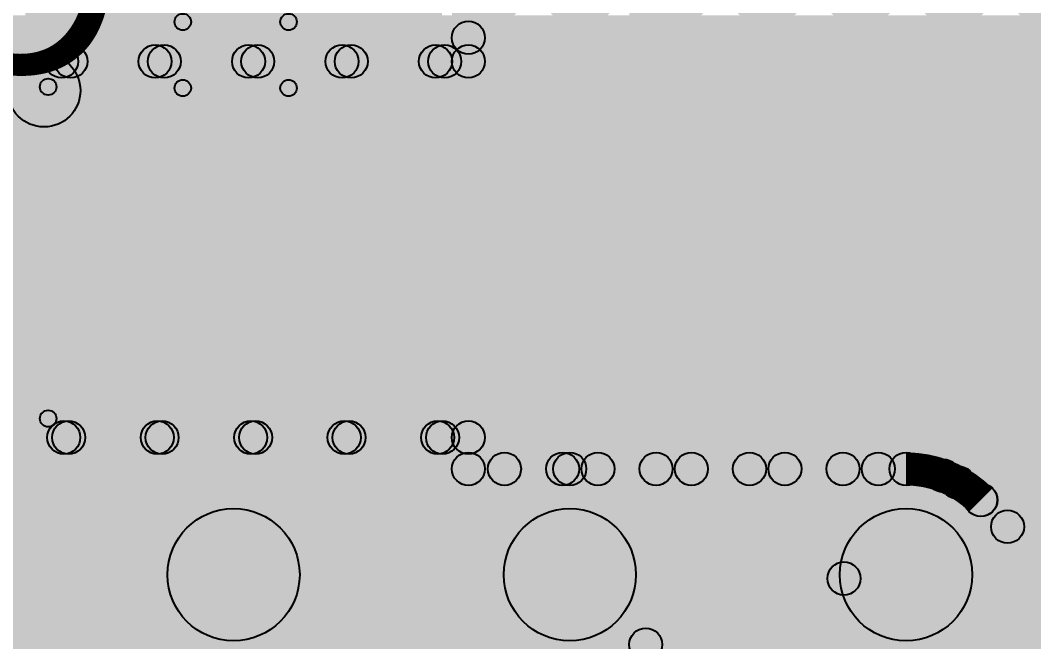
# Model space of a CAD drawing. Header units: millimetres. Extents: x -0.22 to 4.11, y -0.25 to 2.01.
# Drawn here: x 0.5243 to 0.831, y 1.256 to 1.444 of the extents above; entities that cross this region are included whole.
import ezdxf

# ---------------------------------------------------------------- set-up
doc = ezdxf.new("R2010")
doc.units = ezdxf.units.MM
doc.header["$MEASUREMENT"] = 0
for name, color, linetype in [('BottomLayer', 5, 'Continuous'), ('BottomOverlay', 54, 'Continuous'), ('BottomPaste', 16, 'Continuous'), ('BottomSolder', 6, 'Continuous'), ('Mechanical1', 6, 'Continuous'), ('TopLayer', 1, 'Continuous'), ('TopOverlay', 2, 'Continuous'), ('TopPaste', 8, 'Continuous'), ('TopSolder', 216, 'Continuous'), ('ViaHoleLayer', 16, 'Continuous')]:
    doc.layers.add(name, color=color, linetype=linetype)

# ---------------------------------------------------------------- blocks, each defined once
blk = doc.blocks.new('TS_1103S_C_C_2')
at = {"layer": 'TopLayer'}
for points in [[(-0.35433, 0.12795), (-0.23622, 0.12795), (-0.23622, 0.0689), (-0.35433, 0.0689)], [(-0.35433, -0.0689), (-0.23622, -0.0689), (-0.23622, -0.12795), (-0.35433, -0.12795)]]:
    blk.add_hatch(color=1, dxfattribs=at).paths.add_polyline_path(points)
at = {"layer": 'TopOverlay'}
h = blk.add_hatch(color=2, dxfattribs=at)
edge = h.paths.add_edge_path()
edge.add_arc((-0.23917, 0.05118), 0.0025, 0, 360)
blk.add_hatch(color=2, dxfattribs=at).paths.add_polyline_path([(-0.24167, 0.05118), (-0.23667, 0.05118), (-0.23667, -0.04921), (-0.24167, -0.04921)])
h = blk.add_hatch(color=2, dxfattribs=at)
edge = h.paths.add_edge_path()
edge.add_arc((-0.23917, -0.04921), 0.0025, 0, 360)
at = {"layer": 'TopPaste'}
for points in [[(-0.35433, 0.12795), (-0.23622, 0.12795), (-0.23622, 0.0689), (-0.35433, 0.0689)], [(-0.35433, -0.0689), (-0.23622, -0.0689), (-0.23622, -0.12795), (-0.35433, -0.12795)]]:
    blk.add_hatch(color=8, dxfattribs=at).paths.add_polyline_path(points)
at = {"layer": 'TopSolder'}
for points in [[(-0.35833, 0.13195), (-0.23222, 0.13195), (-0.23222, 0.0649), (-0.35833, 0.0649)], [(-0.35833, -0.0649), (-0.23222, -0.0649), (-0.23222, -0.13195), (-0.35833, -0.13195)]]:
    blk.add_hatch(color=216, dxfattribs=at).paths.add_polyline_path(points)
at = {"layer": 'TopOverlay'}
for centre in [(-0.23917, 0.05118), (-0.23917, -0.04921)]:
    blk.add_circle(centre, 0.0025, dxfattribs=at)
blk = doc.blocks.new('C___0402_B_17')
at = {"layer": 'BottomLayer'}
for points in [[(-0.0095, 0.0125), (-0.0095, -0.0125), (-0.0275, -0.0125), (-0.0275, 0.0125)], [(0.0275, 0.0125), (0.0275, -0.0125), (0.0095, -0.0125), (0.0095, 0.0125)]]:
    blk.add_hatch(color=5, dxfattribs=at).paths.add_polyline_path(points)
at = {"layer": 'BottomOverlay'}
h = blk.add_hatch(color=54, dxfattribs=at)
edge = h.paths.add_edge_path()
edge.add_arc((-0.031, 0.016), 0.0025, 0, 360)
h = blk.add_hatch(color=54, dxfattribs=at)
edge = h.paths.add_edge_path()
edge.add_arc((-0.031, 0.016), 0.0025, 0, 360)
for points in [[(-0.011, 0.0185), (-0.011, 0.0135), (-0.031, 0.0135), (-0.031, 0.0185)], [(0.031, 0.0185), (0.031, 0.0135), (0.011, 0.0135), (0.011, 0.0185)], [(-0.0285, -0.016), (-0.0335, -0.016), (-0.0335, 0.016), (-0.0285, 0.016)], [(0.0335, -0.016), (0.0285, -0.016), (0.0285, 0.016), (0.0335, 0.016)], [(-0.011, -0.0135), (-0.011, -0.0185), (-0.031, -0.0185), (-0.031, -0.0135)], [(0.031, -0.0135), (0.031, -0.0185), (0.011, -0.0185), (0.011, -0.0135)]]:
    blk.add_hatch(color=54, dxfattribs=at).paths.add_polyline_path(points)
h = blk.add_hatch(color=54, dxfattribs=at)
edge = h.paths.add_edge_path()
edge.add_arc((-0.011, 0.016), 0.0025, 0, 360)
h = blk.add_hatch(color=54, dxfattribs=at)
edge = h.paths.add_edge_path()
edge.add_arc((0.011, 0.016), 0.0025, 0, 360)
h = blk.add_hatch(color=54, dxfattribs=at)
edge = h.paths.add_edge_path()
edge.add_arc((0.031, 0.016), 0.0025, 0, 360)
h = blk.add_hatch(color=54, dxfattribs=at)
edge = h.paths.add_edge_path()
edge.add_arc((0.031, 0.016), 0.0025, 0, 360)
h = blk.add_hatch(color=54, dxfattribs=at)
edge = h.paths.add_edge_path()
edge.add_arc((-0.031, -0.016), 0.0025, 0, 360)
h = blk.add_hatch(color=54, dxfattribs=at)
edge = h.paths.add_edge_path()
edge.add_arc((-0.031, -0.016), 0.0025, 0, 360)
h = blk.add_hatch(color=54, dxfattribs=at)
edge = h.paths.add_edge_path()
edge.add_arc((-0.011, -0.016), 0.0025, 0, 360)
h = blk.add_hatch(color=54, dxfattribs=at)
edge = h.paths.add_edge_path()
edge.add_arc((0.011, -0.016), 0.0025, 0, 360)
h = blk.add_hatch(color=54, dxfattribs=at)
edge = h.paths.add_edge_path()
edge.add_arc((0.031, -0.016), 0.0025, 0, 360)
h = blk.add_hatch(color=54, dxfattribs=at)
edge = h.paths.add_edge_path()
edge.add_arc((0.031, -0.016), 0.0025, 0, 360)
at = {"layer": 'BottomPaste'}
for points in [[(-0.0095, 0.0125), (-0.0095, -0.0125), (-0.0275, -0.0125), (-0.0275, 0.0125)], [(0.0275, 0.0125), (0.0275, -0.0125), (0.0095, -0.0125), (0.0095, 0.0125)]]:
    blk.add_hatch(color=16, dxfattribs=at).paths.add_polyline_path(points)
at = {"layer": 'BottomSolder'}
for points in [[(-0.00714, 0.01486), (-0.00714, -0.01486), (-0.02986, -0.01486), (-0.02986, 0.01486)], [(0.02986, 0.01486), (0.02986, -0.01486), (0.00714, -0.01486), (0.00714, 0.01486)]]:
    blk.add_hatch(color=6, dxfattribs=at).paths.add_polyline_path(points)
at = {"layer": 'BottomOverlay'}
for centre in [(-0.031, 0.016), (-0.031, 0.016), (-0.011, 0.016), (0.011, 0.016), (0.031, 0.016), (0.031, 0.016), (-0.031, -0.016), (-0.031, -0.016), (-0.011, -0.016), (0.011, -0.016), (0.031, -0.016), (0.031, -0.016)]:
    blk.add_circle(centre, 0.0025, dxfattribs=at)

msp = doc.modelspace()

# ---------------------------------------------------------------- hatches: boundary and pattern name
at = {"layer": 'BottomLayer'}
for points in [[(0.52053, 1.221), (1.47253, 1.221), (1.47253, 1.44549), (0.52053, 1.44549)], [(0.54244, 0.45127), (0.52044, 0.45127), (0.52044, 1.42278), (0.54244, 1.42278)]]:
    msp.add_hatch(color=5, dxfattribs=at).paths.add_polyline_path(points)
h = msp.add_hatch(color=5, dxfattribs=at)
edge = h.paths.add_edge_path()
edge.add_arc((0.53144, 1.42278), 0.011, 0, 360)
h = msp.add_hatch(color=5, dxfattribs=at)
edge = h.paths.add_edge_path()
edge.add_arc((0.69056, 1.27628), 0.01181, 0, 360)
at = {"layer": 'Mechanical1'}
for points in [[(0.71853, 0.11143), (0.70853, 0.11143), (0.70853, 1.60734), (0.71853, 1.60734)], [(0.71853, 1.24513), (0.70853, 1.24513), (0.70853, 1.59234), (0.71853, 1.59234)], [(0.71511, 1.25038), (0.71195, 1.25987), (0.77195, 1.27987), (0.77511, 1.27038)], [(0.71195, 1.25038), (0.71511, 1.25987), (0.77511, 1.23987), (0.77195, 1.23038)], [(0.71353, 1.25013), (0.71353, 1.26013), (1.60256, 1.26013), (1.60256, 1.25013)]]:
    msp.add_hatch(color=6, dxfattribs=at).paths.add_polyline_path(points)
h = msp.add_hatch(color=6, dxfattribs=at)
edge = h.paths.add_edge_path()
edge.add_arc((0.77353, 1.27513), 0.005, 0, 360)
h = msp.add_hatch(color=6, dxfattribs=at)
edge = h.paths.add_edge_path()
edge.add_arc((0.71353, 1.25513), 0.005, 0, 360)
h = msp.add_hatch(color=6, dxfattribs=at)
edge = h.paths.add_edge_path()
edge.add_arc((0.71353, 1.25513), 0.005, 0, 360)
h = msp.add_hatch(color=6, dxfattribs=at)
edge = h.paths.add_edge_path()
edge.add_arc((0.71353, 1.25513), 0.005, 0, 360)
at = {"layer": 'TopLayer'}
for points in [[(0.10626, 1.7419), (0.11333, 1.74897), (0.54096, 1.32134), (0.53389, 1.31427)], [(0.10626, 1.7419), (0.11333, 1.74897), (0.54096, 1.32134), (0.53389, 1.31427)], [(0.13456, 1.74189), (0.14163, 1.74896), (0.56925, 1.32134), (0.56218, 1.31427)], [(0.13456, 1.74189), (0.14163, 1.74896), (0.56925, 1.32134), (0.56218, 1.31427)], [(0.16286, 1.74187), (0.16993, 1.74894), (0.59753, 1.32134), (0.59046, 1.31427)], [(0.16286, 1.74187), (0.16993, 1.74894), (0.59753, 1.32134), (0.59046, 1.31427)], [(0.19116, 1.74186), (0.19823, 1.74893), (0.62582, 1.32134), (0.61874, 1.31427)], [(0.19116, 1.74186), (0.19823, 1.74893), (0.62582, 1.32134), (0.61874, 1.31427)], [(0.57072, 1.31427), (0.56365, 1.32134), (0.69597, 1.45366), (0.70304, 1.44659)], [(0.57072, 1.31427), (0.56365, 1.32134), (0.69597, 1.45366), (0.70304, 1.44659)], [(0.599, 1.31427), (0.59193, 1.32134), (0.72425, 1.45366), (0.73133, 1.44659)], [(0.599, 1.31427), (0.59193, 1.32134), (0.72425, 1.45366), (0.73133, 1.44659)], [(0.62729, 1.31427), (0.62022, 1.32134), (0.75254, 1.45366), (0.75961, 1.44659)], [(0.62729, 1.31427), (0.62022, 1.32134), (0.75254, 1.45366), (0.75961, 1.44659)], [(0.65557, 1.31427), (0.6485, 1.32134), (0.78082, 1.45366), (0.78789, 1.44659)], [(0.65557, 1.31427), (0.6485, 1.32134), (0.78082, 1.45366), (0.78789, 1.44659)], [(0.6634, 1.43523), (0.65633, 1.4423), (0.66769, 1.45366), (0.67476, 1.44659)], [(0.6634, 1.43523), (0.65633, 1.4423), (0.66769, 1.45366), (0.67476, 1.44659)], [(0.65633, 1.44639), (0.6634, 1.45346), (0.80709, 1.30977), (0.80002, 1.3027)], [(0.65633, 1.44639), (0.6634, 1.45346), (0.80709, 1.30977), (0.80002, 1.3027)], [(0.67433, 1.30474), (0.66726, 1.31181), (0.80911, 1.45366), (0.81618, 1.44659)], [(0.67433, 1.30474), (0.66726, 1.31181), (0.80911, 1.45366), (0.81618, 1.44659)], [(0.68485, 1.44615), (0.69193, 1.45322), (1.42407, 0.72108), (1.417, 0.71401)], [(0.68485, 1.44615), (0.69193, 1.45322), (1.42407, 0.72108), (1.417, 0.71401)], [(0.70261, 1.30474), (0.69554, 1.31181), (0.83739, 1.45366), (0.84446, 1.44659)], [(0.70261, 1.30474), (0.69554, 1.31181), (0.83739, 1.45366), (0.84446, 1.44659)], [(0.7127, 1.44659), (0.71977, 1.45366), (1.42407, 0.74936), (1.417, 0.74229)], [(0.7127, 1.44659), (0.71977, 1.45366), (1.42407, 0.74936), (1.417, 0.74229)], [(0.7309, 1.30474), (0.72383, 1.31181), (0.86568, 1.45366), (0.87275, 1.44659)], [(0.7309, 1.30474), (0.72383, 1.31181), (0.86568, 1.45366), (0.87275, 1.44659)], [(0.74098, 1.44659), (0.74805, 1.45366), (1.42407, 0.77765), (1.417, 0.77058)], [(0.74098, 1.44659), (0.74805, 1.45366), (1.42407, 0.77765), (1.417, 0.77058)], [(0.75918, 1.30474), (0.75211, 1.31181), (0.89396, 1.45366), (0.90103, 1.44659)], [(0.75918, 1.30474), (0.75211, 1.31181), (0.89396, 1.45366), (0.90103, 1.44659)], [(0.76926, 1.44659), (0.77634, 1.45366), (1.42407, 0.80593), (1.417, 0.79886)], [(0.76926, 1.44659), (0.77634, 1.45366), (1.42407, 0.80593), (1.417, 0.79886)], [(0.78747, 1.30474), (0.78039, 1.31181), (0.92224, 1.45366), (0.92932, 1.44659)], [(0.78747, 1.30474), (0.78039, 1.31181), (0.92224, 1.45366), (0.92932, 1.44659)], [(0.79755, 1.44659), (0.80462, 1.45366), (1.42407, 0.83422), (1.417, 0.82714)], [(0.79755, 1.44659), (0.80462, 1.45366), (1.42407, 0.83422), (1.417, 0.82714)], [(0.8116, 1.30059), (0.80453, 1.30767), (0.95053, 1.45366), (0.9576, 1.44659)], [(0.8116, 1.30059), (0.80453, 1.30767), (0.95053, 1.45366), (0.9576, 1.44659)], [(0.82657, 1.28728), (0.8195, 1.29435), (0.97881, 1.45366), (0.98588, 1.44659)], [(0.82657, 1.28728), (0.8195, 1.29435), (0.97881, 1.45366), (0.98588, 1.44659)], [(0.82583, 1.44659), (0.8329, 1.45366), (1.42407, 0.8625), (1.417, 0.85543)], [(0.82583, 1.44659), (0.8329, 1.45366), (1.42407, 0.8625), (1.417, 0.85543)], [(0.66486, 1.4316), (0.65486, 1.4316), (0.65486, 1.45013), (0.66486, 1.45013)], [(0.66486, 1.4316), (0.65486, 1.4316), (0.65486, 1.45013), (0.66486, 1.45013)], [(0.51775, 1.4266), (0.51775, 1.4366), (0.65986, 1.4366), (0.65986, 1.4266)], [(0.51775, 1.4266), (0.51775, 1.4366), (0.65986, 1.4366), (0.65986, 1.4266)], [(0.01407, 0.81419), (0.007, 0.82126), (0.62087, 1.43514), (0.62795, 1.42806)], [(0.01407, 0.84247), (0.007, 0.84954), (0.59259, 1.43514), (0.59966, 1.42806)], [(0.01407, 0.89904), (0.007, 0.90611), (0.53602, 1.43514), (0.54309, 1.42806)], [(0.01407, 0.87076), (0.007, 0.87783), (0.56431, 1.43514), (0.57138, 1.42806)], [(0.01407, 0.81419), (0.007, 0.82126), (0.62087, 1.43514), (0.62795, 1.42806)], [(0.01407, 0.84247), (0.007, 0.84954), (0.59259, 1.43514), (0.59966, 1.42806)], [(0.01407, 0.89904), (0.007, 0.90611), (0.53602, 1.43514), (0.54309, 1.42806)], [(0.01407, 0.87076), (0.007, 0.87783), (0.56431, 1.43514), (0.57138, 1.42806)], [(0.53323, 1.42806), (0.5403, 1.43514), (0.6541, 1.32134), (0.64703, 1.31427)], [(0.53323, 1.42806), (0.5403, 1.43514), (0.6541, 1.32134), (0.64703, 1.31427)], [(0.54243, 1.31427), (0.53536, 1.32134), (0.64916, 1.43514), (0.65623, 1.42806)], [(0.54243, 1.31427), (0.53536, 1.32134), (0.64916, 1.43514), (0.65623, 1.42806)], [(0.56152, 1.42806), (0.56859, 1.43514), (0.69191, 1.31181), (0.68484, 1.30474)], [(0.56152, 1.42806), (0.56859, 1.43514), (0.69191, 1.31181), (0.68484, 1.30474)], [(0.5898, 1.42806), (0.59687, 1.43514), (0.7202, 1.31181), (0.71313, 1.30474)], [(0.5898, 1.42806), (0.59687, 1.43514), (0.7202, 1.31181), (0.71313, 1.30474)], [(0.61809, 1.42806), (0.62516, 1.43514), (0.74848, 1.31181), (0.74141, 1.30474)], [(0.61809, 1.42806), (0.62516, 1.43514), (0.74848, 1.31181), (0.74141, 1.30474)], [(0.64637, 1.42806), (0.65344, 1.43514), (0.77676, 1.31181), (0.76969, 1.30474)], [(0.64637, 1.42806), (0.65344, 1.43514), (0.77676, 1.31181), (0.76969, 1.30474)], [(0.51775, 1.3128), (0.51775, 1.3228), (0.65986, 1.3228), (0.65986, 1.3128)], [(0.51775, 1.3128), (0.51775, 1.3228), (0.65986, 1.3228), (0.65986, 1.3128)], [(0.66486, 1.30828), (0.65486, 1.30828), (0.65486, 1.3178), (0.66486, 1.3178)], [(0.66486, 1.30828), (0.65486, 1.30828), (0.65486, 1.3178), (0.66486, 1.3178)], [(0.65986, 1.30328), (0.65986, 1.31328), (0.69056, 1.31328), (0.69056, 1.30328)], [(0.65986, 1.30328), (0.65986, 1.31328), (0.69056, 1.31328), (0.69056, 1.30328)], [(0.69056, 1.30328), (0.69056, 1.31328), (0.79231, 1.31328), (0.79231, 1.30328)], [(0.69056, 1.30328), (0.69056, 1.31328), (0.79231, 1.31328), (0.79231, 1.30328)], [(0.81143, 1.29534), (0.8185, 1.30241), (0.86967, 1.25125), (0.8626, 1.24418)], [(0.81143, 1.29534), (0.8185, 1.30241), (0.86967, 1.25125), (0.8626, 1.24418)], [(0.58881, 1.25628), (0.58881, 1.29628), (0.69056, 1.29628), (0.69056, 1.25628)], [(0.69056, 1.25628), (0.69056, 1.29628), (0.79231, 1.29628), (0.79231, 1.25628)], [(0.77817, 1.26213), (0.80645, 1.29042), (0.85767, 1.2392), (0.82939, 1.21091)]]:
    msp.add_hatch(color=1, dxfattribs=at).paths.add_polyline_path(points)
h = msp.add_hatch(color=1, dxfattribs=at)
edge = h.paths.add_edge_path()
edge.add_arc((0.65986, 1.43877), 0.005, 0, 360)
h = msp.add_hatch(color=1, dxfattribs=at)
edge = h.paths.add_edge_path()
edge.add_arc((0.65986, 1.43877), 0.005, 0, 360)
h = msp.add_hatch(color=1, dxfattribs=at)
edge = h.paths.add_edge_path()
edge.add_arc((0.53677, 1.4316), 0.005, 0, 360)
h = msp.add_hatch(color=1, dxfattribs=at)
edge = h.paths.add_edge_path()
edge.add_arc((0.53677, 1.4316), 0.005, 0, 360)
h = msp.add_hatch(color=1, dxfattribs=at)
edge = h.paths.add_edge_path()
edge.add_arc((0.53956, 1.4316), 0.005, 0, 360)
h = msp.add_hatch(color=1, dxfattribs=at)
edge = h.paths.add_edge_path()
edge.add_arc((0.53956, 1.4316), 0.005, 0, 360)
h = msp.add_hatch(color=1, dxfattribs=at)
edge = h.paths.add_edge_path()
edge.add_arc((0.56505, 1.4316), 0.005, 0, 360)
h = msp.add_hatch(color=1, dxfattribs=at)
edge = h.paths.add_edge_path()
edge.add_arc((0.56505, 1.4316), 0.005, 0, 360)
h = msp.add_hatch(color=1, dxfattribs=at)
edge = h.paths.add_edge_path()
edge.add_arc((0.56784, 1.4316), 0.005, 0, 360)
h = msp.add_hatch(color=1, dxfattribs=at)
edge = h.paths.add_edge_path()
edge.add_arc((0.56784, 1.4316), 0.005, 0, 360)
h = msp.add_hatch(color=1, dxfattribs=at)
edge = h.paths.add_edge_path()
edge.add_arc((0.59334, 1.4316), 0.005, 0, 360)
h = msp.add_hatch(color=1, dxfattribs=at)
edge = h.paths.add_edge_path()
edge.add_arc((0.59334, 1.4316), 0.005, 0, 360)
h = msp.add_hatch(color=1, dxfattribs=at)
edge = h.paths.add_edge_path()
edge.add_arc((0.59613, 1.4316), 0.005, 0, 360)
h = msp.add_hatch(color=1, dxfattribs=at)
edge = h.paths.add_edge_path()
edge.add_arc((0.59613, 1.4316), 0.005, 0, 360)
h = msp.add_hatch(color=1, dxfattribs=at)
edge = h.paths.add_edge_path()
edge.add_arc((0.62162, 1.4316), 0.005, 0, 360)
h = msp.add_hatch(color=1, dxfattribs=at)
edge = h.paths.add_edge_path()
edge.add_arc((0.62162, 1.4316), 0.005, 0, 360)
h = msp.add_hatch(color=1, dxfattribs=at)
edge = h.paths.add_edge_path()
edge.add_arc((0.62441, 1.4316), 0.005, 0, 360)
h = msp.add_hatch(color=1, dxfattribs=at)
edge = h.paths.add_edge_path()
edge.add_arc((0.62441, 1.4316), 0.005, 0, 360)
h = msp.add_hatch(color=1, dxfattribs=at)
edge = h.paths.add_edge_path()
edge.add_arc((0.64991, 1.4316), 0.005, 0, 360)
h = msp.add_hatch(color=1, dxfattribs=at)
edge = h.paths.add_edge_path()
edge.add_arc((0.64991, 1.4316), 0.005, 0, 360)
h = msp.add_hatch(color=1, dxfattribs=at)
edge = h.paths.add_edge_path()
edge.add_arc((0.65269, 1.4316), 0.005, 0, 360)
h = msp.add_hatch(color=1, dxfattribs=at)
edge = h.paths.add_edge_path()
edge.add_arc((0.65269, 1.4316), 0.005, 0, 360)
h = msp.add_hatch(color=1, dxfattribs=at)
edge = h.paths.add_edge_path()
edge.add_arc((0.65986, 1.4316), 0.005, 0, 360)
h = msp.add_hatch(color=1, dxfattribs=at)
edge = h.paths.add_edge_path()
edge.add_arc((0.65986, 1.4316), 0.005, 0, 360)
h = msp.add_hatch(color=1, dxfattribs=at)
edge = h.paths.add_edge_path()
edge.add_arc((0.65986, 1.4316), 0.005, 0, 360)
h = msp.add_hatch(color=1, dxfattribs=at)
edge = h.paths.add_edge_path()
edge.add_arc((0.65986, 1.4316), 0.005, 0, 360)
h = msp.add_hatch(color=1, dxfattribs=at)
edge = h.paths.add_edge_path()
edge.add_arc((0.53743, 1.3178), 0.005, 0, 360)
h = msp.add_hatch(color=1, dxfattribs=at)
edge = h.paths.add_edge_path()
edge.add_arc((0.53743, 1.3178), 0.005, 0, 360)
h = msp.add_hatch(color=1, dxfattribs=at)
edge = h.paths.add_edge_path()
edge.add_arc((0.5389, 1.3178), 0.005, 0, 360)
h = msp.add_hatch(color=1, dxfattribs=at)
edge = h.paths.add_edge_path()
edge.add_arc((0.5389, 1.3178), 0.005, 0, 360)
h = msp.add_hatch(color=1, dxfattribs=at)
edge = h.paths.add_edge_path()
edge.add_arc((0.56571, 1.3178), 0.005, 0, 360)
h = msp.add_hatch(color=1, dxfattribs=at)
edge = h.paths.add_edge_path()
edge.add_arc((0.56571, 1.3178), 0.005, 0, 360)
h = msp.add_hatch(color=1, dxfattribs=at)
edge = h.paths.add_edge_path()
edge.add_arc((0.56718, 1.3178), 0.005, 0, 360)
h = msp.add_hatch(color=1, dxfattribs=at)
edge = h.paths.add_edge_path()
edge.add_arc((0.56718, 1.3178), 0.005, 0, 360)
h = msp.add_hatch(color=1, dxfattribs=at)
edge = h.paths.add_edge_path()
edge.add_arc((0.594, 1.3178), 0.005, 0, 360)
h = msp.add_hatch(color=1, dxfattribs=at)
edge = h.paths.add_edge_path()
edge.add_arc((0.594, 1.3178), 0.005, 0, 360)
h = msp.add_hatch(color=1, dxfattribs=at)
edge = h.paths.add_edge_path()
edge.add_arc((0.59547, 1.3178), 0.005, 0, 360)
h = msp.add_hatch(color=1, dxfattribs=at)
edge = h.paths.add_edge_path()
edge.add_arc((0.59547, 1.3178), 0.005, 0, 360)
h = msp.add_hatch(color=1, dxfattribs=at)
edge = h.paths.add_edge_path()
edge.add_arc((0.62228, 1.3178), 0.005, 0, 360)
h = msp.add_hatch(color=1, dxfattribs=at)
edge = h.paths.add_edge_path()
edge.add_arc((0.62228, 1.3178), 0.005, 0, 360)
h = msp.add_hatch(color=1, dxfattribs=at)
edge = h.paths.add_edge_path()
edge.add_arc((0.62375, 1.3178), 0.005, 0, 360)
h = msp.add_hatch(color=1, dxfattribs=at)
edge = h.paths.add_edge_path()
edge.add_arc((0.62375, 1.3178), 0.005, 0, 360)
h = msp.add_hatch(color=1, dxfattribs=at)
edge = h.paths.add_edge_path()
edge.add_arc((0.65056, 1.3178), 0.005, 0, 360)
h = msp.add_hatch(color=1, dxfattribs=at)
edge = h.paths.add_edge_path()
edge.add_arc((0.65056, 1.3178), 0.005, 0, 360)
h = msp.add_hatch(color=1, dxfattribs=at)
edge = h.paths.add_edge_path()
edge.add_arc((0.65204, 1.3178), 0.005, 0, 360)
h = msp.add_hatch(color=1, dxfattribs=at)
edge = h.paths.add_edge_path()
edge.add_arc((0.65204, 1.3178), 0.005, 0, 360)
h = msp.add_hatch(color=1, dxfattribs=at)
edge = h.paths.add_edge_path()
edge.add_arc((0.65986, 1.3178), 0.005, 0, 360)
h = msp.add_hatch(color=1, dxfattribs=at)
edge = h.paths.add_edge_path()
edge.add_arc((0.65986, 1.3178), 0.005, 0, 360)
h = msp.add_hatch(color=1, dxfattribs=at)
edge = h.paths.add_edge_path()
edge.add_arc((0.65986, 1.3178), 0.005, 0, 360)
h = msp.add_hatch(color=1, dxfattribs=at)
edge = h.paths.add_edge_path()
edge.add_arc((0.65986, 1.3178), 0.005, 0, 360)
h = msp.add_hatch(color=1, dxfattribs=at)
edge = h.paths.add_edge_path()
edge.add_arc((0.65986, 1.30828), 0.005, 0, 360)
h = msp.add_hatch(color=1, dxfattribs=at)
edge = h.paths.add_edge_path()
edge.add_arc((0.65986, 1.30828), 0.005, 0, 360)
h = msp.add_hatch(color=1, dxfattribs=at)
edge = h.paths.add_edge_path()
edge.add_arc((0.65986, 1.30828), 0.005, 0, 360)
h = msp.add_hatch(color=1, dxfattribs=at)
edge = h.paths.add_edge_path()
edge.add_arc((0.65986, 1.30828), 0.005, 0, 360)
h = msp.add_hatch(color=1, dxfattribs=at)
edge = h.paths.add_edge_path()
edge.add_arc((0.67079, 1.30828), 0.005, 0, 360)
h = msp.add_hatch(color=1, dxfattribs=at)
edge = h.paths.add_edge_path()
edge.add_arc((0.67079, 1.30828), 0.005, 0, 360)
h = msp.add_hatch(color=1, dxfattribs=at)
edge = h.paths.add_edge_path()
edge.add_arc((0.68838, 1.30828), 0.005, 0, 360)
h = msp.add_hatch(color=1, dxfattribs=at)
edge = h.paths.add_edge_path()
edge.add_arc((0.68838, 1.30828), 0.005, 0, 360)
h = msp.add_hatch(color=1, dxfattribs=at)
edge = h.paths.add_edge_path()
edge.add_arc((0.69056, 1.30828), 0.005, 0, 360)
h = msp.add_hatch(color=1, dxfattribs=at)
edge = h.paths.add_edge_path()
edge.add_arc((0.69056, 1.30828), 0.005, 0, 360)
h = msp.add_hatch(color=1, dxfattribs=at)
edge = h.paths.add_edge_path()
edge.add_arc((0.69056, 1.30828), 0.005, 0, 360)
h = msp.add_hatch(color=1, dxfattribs=at)
edge = h.paths.add_edge_path()
edge.add_arc((0.69056, 1.30828), 0.005, 0, 360)
h = msp.add_hatch(color=1, dxfattribs=at)
edge = h.paths.add_edge_path()
edge.add_arc((0.69908, 1.30828), 0.005, 0, 360)
h = msp.add_hatch(color=1, dxfattribs=at)
edge = h.paths.add_edge_path()
edge.add_arc((0.69908, 1.30828), 0.005, 0, 360)
h = msp.add_hatch(color=1, dxfattribs=at)
edge = h.paths.add_edge_path()
edge.add_arc((0.71666, 1.30828), 0.005, 0, 360)
h = msp.add_hatch(color=1, dxfattribs=at)
edge = h.paths.add_edge_path()
edge.add_arc((0.71666, 1.30828), 0.005, 0, 360)
h = msp.add_hatch(color=1, dxfattribs=at)
edge = h.paths.add_edge_path()
edge.add_arc((0.72736, 1.30828), 0.005, 0, 360)
h = msp.add_hatch(color=1, dxfattribs=at)
edge = h.paths.add_edge_path()
edge.add_arc((0.72736, 1.30828), 0.005, 0, 360)
h = msp.add_hatch(color=1, dxfattribs=at)
edge = h.paths.add_edge_path()
edge.add_arc((0.74494, 1.30828), 0.005, 0, 360)
h = msp.add_hatch(color=1, dxfattribs=at)
edge = h.paths.add_edge_path()
edge.add_arc((0.74494, 1.30828), 0.005, 0, 360)
h = msp.add_hatch(color=1, dxfattribs=at)
edge = h.paths.add_edge_path()
edge.add_arc((0.75565, 1.30828), 0.005, 0, 360)
h = msp.add_hatch(color=1, dxfattribs=at)
edge = h.paths.add_edge_path()
edge.add_arc((0.75565, 1.30828), 0.005, 0, 360)
h = msp.add_hatch(color=1, dxfattribs=at)
edge = h.paths.add_edge_path()
edge.add_arc((0.77323, 1.30828), 0.005, 0, 360)
h = msp.add_hatch(color=1, dxfattribs=at)
edge = h.paths.add_edge_path()
edge.add_arc((0.77323, 1.30828), 0.005, 0, 360)
h = msp.add_hatch(color=1, dxfattribs=at)
edge = h.paths.add_edge_path()
edge.add_arc((0.78393, 1.30828), 0.005, 0, 360)
h = msp.add_hatch(color=1, dxfattribs=at)
edge = h.paths.add_edge_path()
edge.add_arc((0.78393, 1.30828), 0.005, 0, 360)
h = msp.add_hatch(color=1, dxfattribs=at)
edge = h.paths.add_edge_path()
edge.add_arc((0.79231, 1.30828), 0.005, 0, 360)
h = msp.add_hatch(color=1, dxfattribs=at)
edge = h.paths.add_edge_path()
edge.add_arc((0.79231, 1.30828), 0.005, 0, 360)
h = msp.add_hatch(color=1, dxfattribs=at)
edge = h.paths.add_edge_path()
edge.add_arc((0.79231, 1.30828), 0.005, 0, 360)
h = msp.add_hatch(color=1, dxfattribs=at)
edge = h.paths.add_edge_path()
edge.add_arc((0.79231, 1.30828), 0.005, 0, 360)
h = msp.add_hatch(color=1, dxfattribs=at)
edge = h.paths.add_edge_path()
edge.add_arc((0.79231, 1.30828), 0.005, 0, 360)
h = msp.add_hatch(color=1, dxfattribs=at)
edge = h.paths.add_edge_path()
edge.add_arc((0.79231, 1.30828), 0.005, 0, 360)
h = msp.add_hatch(color=1, dxfattribs=at)
edge = h.paths.add_edge_path()
edge.add_arc((0.80355, 1.30624), 0.005, 0, 360)
h = msp.add_hatch(color=1, dxfattribs=at)
edge = h.paths.add_edge_path()
edge.add_arc((0.80355, 1.30624), 0.005, 0, 360)
h = msp.add_hatch(color=1, dxfattribs=at)
edge = h.paths.add_edge_path()
edge.add_arc((0.80807, 1.30413), 0.005, 0, 360)
h = msp.add_hatch(color=1, dxfattribs=at)
edge = h.paths.add_edge_path()
edge.add_arc((0.80807, 1.30413), 0.005, 0, 360)
h = msp.add_hatch(color=1, dxfattribs=at)
edge = h.paths.add_edge_path()
edge.add_arc((0.81494, 1.2989), 0.005, 0, 360)
h = msp.add_hatch(color=1, dxfattribs=at)
edge = h.paths.add_edge_path()
edge.add_arc((0.81494, 1.2989), 0.005, 0, 360)
h = msp.add_hatch(color=1, dxfattribs=at)
edge = h.paths.add_edge_path()
edge.add_arc((0.81497, 1.29888), 0.005, 0, 360)
h = msp.add_hatch(color=1, dxfattribs=at)
edge = h.paths.add_edge_path()
edge.add_arc((0.81497, 1.29888), 0.005, 0, 360)
h = msp.add_hatch(color=1, dxfattribs=at)
edge = h.paths.add_edge_path()
edge.add_arc((0.81497, 1.29888), 0.005, 0, 360)
h = msp.add_hatch(color=1, dxfattribs=at)
edge = h.paths.add_edge_path()
edge.add_arc((0.81497, 1.29888), 0.005, 0, 360)
h = msp.add_hatch(color=1, dxfattribs=at)
edge = h.paths.add_edge_path()
edge.add_arc((0.58881, 1.27628), 0.02, 0, 360)
h = msp.add_hatch(color=1, dxfattribs=at)
edge = h.paths.add_edge_path()
edge.add_arc((0.69056, 1.27628), 0.02, 0, 360)
h = msp.add_hatch(color=1, dxfattribs=at)
edge = h.paths.add_edge_path()
edge.add_arc((0.69056, 1.27628), 0.02, 0, 360)
h = msp.add_hatch(color=1, dxfattribs=at)
edge = h.paths.add_edge_path()
edge.add_arc((0.79231, 1.27628), 0.02, 0, 360)
h = msp.add_hatch(color=1, dxfattribs=at)
edge = h.paths.add_edge_path()
edge.add_arc((0.79231, 1.27628), 0.02, 0, 360)
h = msp.add_hatch(color=1, dxfattribs=at)
edge = h.paths.add_edge_path()
edge.add_arc((0.82303, 1.29081), 0.005, 0, 360)
h = msp.add_hatch(color=1, dxfattribs=at)
edge = h.paths.add_edge_path()
edge.add_arc((0.82303, 1.29081), 0.005, 0, 360)
h = msp.add_hatch(color=1, dxfattribs=at)
edge = h.paths.add_edge_path()
edge.add_arc((0.69056, 1.27628), 0.01181, 0, 360)
at = {"layer": 'ViaHoleLayer'}
h = msp.add_hatch(color=16, dxfattribs=at)
edge = h.paths.add_edge_path()
edge.add_arc((0.69056, 1.27628), 0.00591, 0, 360)

# ---------------------------------------------------------------- linework, layer by layer
at = {"layer": 'BottomLayer'}
msp.add_circle((0.53144, 1.42278), 0.011, dxfattribs=at)
at = {"layer": 'Mechanical1'}
for centre in [(0.77353, 1.27513), (0.71353, 1.25513), (0.71353, 1.25513), (0.71353, 1.25513)]:
    msp.add_circle(centre, 0.005, dxfattribs=at)
at = {"layer": 'TopLayer', "const_width": 0.01}
for points in [[(0.79231, 1.30828, -0.199231), (0.81497, 1.29888)], [(0.79231, 1.30828, -0.198912), (0.81494, 1.2989)], [(0.79231, 1.30828, -0.199231), (0.81497, 1.29888)], [(0.79231, 1.30828, -0.198912), (0.81494, 1.2989)]]:
    msp.add_lwpolyline(points, format="xyb", dxfattribs=at)
at = {"layer": 'TopLayer'}
for centre, radius in [((0.65986, 1.43877), 0.005), ((0.65986, 1.43877), 0.005), ((0.53677, 1.4316), 0.005), ((0.53677, 1.4316), 0.005), ((0.53956, 1.4316), 0.005), ((0.53956, 1.4316), 0.005), ((0.56505, 1.4316), 0.005), ((0.56505, 1.4316), 0.005), ((0.56784, 1.4316), 0.005), ((0.56784, 1.4316), 0.005), ((0.59334, 1.4316), 0.005), ((0.59334, 1.4316), 0.005), ((0.59613, 1.4316), 0.005), ((0.59613, 1.4316), 0.005), ((0.62162, 1.4316), 0.005), ((0.62162, 1.4316), 0.005), ((0.62441, 1.4316), 0.005), ((0.62441, 1.4316), 0.005), ((0.64991, 1.4316), 0.005), ((0.64991, 1.4316), 0.005), ((0.65269, 1.4316), 0.005), ((0.65269, 1.4316), 0.005), ((0.65986, 1.4316), 0.005), ((0.65986, 1.4316), 0.005), ((0.65986, 1.4316), 0.005), ((0.65986, 1.4316), 0.005), ((0.53743, 1.3178), 0.005), ((0.53743, 1.3178), 0.005), ((0.5389, 1.3178), 0.005), ((0.5389, 1.3178), 0.005), ((0.56571, 1.3178), 0.005), ((0.56571, 1.3178), 0.005), ((0.56718, 1.3178), 0.005), ((0.56718, 1.3178), 0.005), ((0.594, 1.3178), 0.005), ((0.594, 1.3178), 0.005), ((0.59547, 1.3178), 0.005), ((0.59547, 1.3178), 0.005), ((0.62228, 1.3178), 0.005), ((0.62228, 1.3178), 0.005), ((0.62375, 1.3178), 0.005), ((0.62375, 1.3178), 0.005), ((0.65056, 1.3178), 0.005), ((0.65056, 1.3178), 0.005), ((0.65204, 1.3178), 0.005), ((0.65204, 1.3178), 0.005), ((0.65986, 1.3178), 0.005), ((0.65986, 1.3178), 0.005), ((0.65986, 1.3178), 0.005), ((0.65986, 1.3178), 0.005), ((0.65986, 1.30828), 0.005), ((0.65986, 1.30828), 0.005), ((0.65986, 1.30828), 0.005), ((0.65986, 1.30828), 0.005), ((0.67079, 1.30828), 0.005), ((0.67079, 1.30828), 0.005), ((0.68838, 1.30828), 0.005), ((0.68838, 1.30828), 0.005), ((0.69056, 1.30828), 0.005), ((0.69056, 1.30828), 0.005), ((0.69056, 1.30828), 0.005), ((0.69056, 1.30828), 0.005), ((0.69908, 1.30828), 0.005), ((0.69908, 1.30828), 0.005), ((0.71666, 1.30828), 0.005), ((0.71666, 1.30828), 0.005), ((0.72736, 1.30828), 0.005), ((0.72736, 1.30828), 0.005), ((0.74494, 1.30828), 0.005), ((0.74494, 1.30828), 0.005), ((0.75565, 1.30828), 0.005), ((0.75565, 1.30828), 0.005), ((0.77323, 1.30828), 0.005), ((0.77323, 1.30828), 0.005), ((0.78393, 1.30828), 0.005), ((0.78393, 1.30828), 0.005), ((0.79231, 1.30828), 0.005), ((0.79231, 1.30828), 0.005), ((0.79231, 1.30828), 0.005), ((0.79231, 1.30828), 0.005), ((0.79231, 1.30828), 0.005), ((0.79231, 1.30828), 0.005), ((0.80355, 1.30624), 0.005), ((0.80355, 1.30624), 0.005), ((0.80807, 1.30413), 0.005), ((0.80807, 1.30413), 0.005), ((0.81494, 1.2989), 0.005), ((0.81494, 1.2989), 0.005), ((0.81497, 1.29888), 0.005), ((0.81497, 1.29888), 0.005), ((0.81497, 1.29888), 0.005), ((0.81497, 1.29888), 0.005), ((0.58881, 1.27628), 0.02), ((0.69056, 1.27628), 0.02), ((0.69056, 1.27628), 0.02), ((0.79231, 1.27628), 0.02), ((0.79231, 1.27628), 0.02), ((0.82303, 1.29081), 0.005), ((0.82303, 1.29081), 0.005)]:
    msp.add_circle(centre, radius, dxfattribs=at)

# ---------------------------------------------------------------- block references
for name, p, rotation in [('TS_1103S_C_C_2', (0.29353, 1.3747), 180), ('C___0402_B_17', (0.58944, 1.45454), 270)]:
    msp.add_blockref(name, p, dxfattribs=dict(rotation=rotation))

# ---------------------------------------------------------------- texts
at = {"layer": 'BottomOverlay', "text_generation_flag": 2}
msp.add_text('C3', height=0.06, dxfattribs=at).set_placement((0.55556, 1.42805))

doc.saveas('drawing.dxf')
